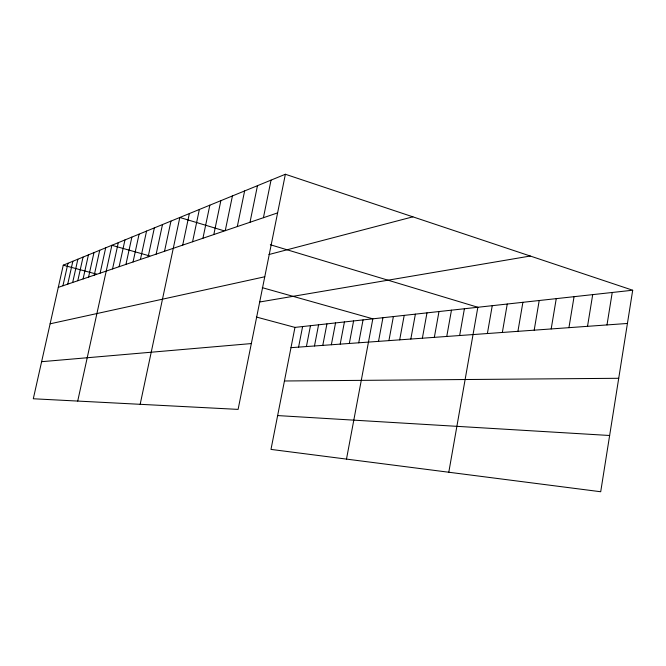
<?xml version="1.0" encoding="UTF-8"?>
<svg xmlns="http://www.w3.org/2000/svg" width="666" height="666" viewBox="0 0 666 666"><rect width="100%" height="100%" fill="white"/><g stroke="black" fill="none" stroke-linecap="round" stroke-linejoin="round"><path stroke-width="1" d="M632.7 290.226L600.707 491.741L270.987 449.408L294.963 327.397L632.7 290.226L285.373 174.259L63.27 265.185L33.3 398.767L238.103 409.39L285.373 174.259M607.001 324.925L612.229 292.482M587.529 326.332L592.698 294.63M568.939 327.664L574.059 296.678M551.182 328.946L556.252 298.643M534.19 330.17L539.21 300.516M517.923 331.335L522.893 302.314M502.339 332.459L507.251 304.037M487.387 333.533L492.249 305.686M448.792 472.236L477.847 307.267L270.321 244.738M459.648 335.531L464.402 308.749M446.753 336.455L451.465 310.173M434.34 337.354L438.994 311.546M410.822 339.044L415.384 314.144M422.369 338.211L426.981 312.87M399.683 339.843L404.195 315.376M378.521 341.367L382.933 317.715M388.919 340.617L393.381 316.566M346.486 459.107L372.835 318.823L262.296 287.679M349.317 343.465L353.596 320.945M358.733 342.79L363.053 319.905M331.352 344.763L335.547 322.927M340.193 344.122L344.43 321.953M322.785 345.379L326.931 323.876M306.41 346.553L310.473 325.691M314.477 345.979L318.581 324.792M298.584 347.119L302.605 326.556M250.008 222.269L257.467 185.681M263.42 217.715L271.037 180.128M237.304 226.582L244.622 190.942M225.258 230.669L232.434 195.929M202.93 238.245L209.848 205.178M213.811 234.557L220.854 200.674M192.574 241.766L199.359 209.474M140.168 404.312L179.82 217.474L223.893 230.752M182.7 245.121L189.36 213.561M156.16 254.129L162.487 224.567M164.527 251.29L170.962 221.095M140.434 259.465L146.562 231.085M148.135 256.851L154.354 227.897M119.122 266.7L124.958 239.935M125.949 264.385L131.876 237.104M133.05 261.971L139.069 234.157M77.714 401.074L111.88 245.288L149.792 255.969M112.546 268.931L118.29 242.657M88.57 277.073L93.981 252.614M94.247 275.15L99.734 250.258M100.125 273.152L105.694 247.819M72.677 282.467L77.864 259.216M77.797 280.736L83.05 257.084M83.092 278.937L88.42 254.887M62.937 285.781L67.982 263.261M67.732 284.149L72.844 261.272M58.3 287.354L277.605 212.895M268.914 254.537L412.878 216.833M50.117 323.809L264.76 276.773M259.582 302.014L530.278 256.027M41.617 361.688L251.332 343.573M290.984 347.669L627.422 323.46M284.432 380.985L618.722 378.288M277.639 415.576L609.64 435.497M63.27 265.185L96.503 274.109M256.343 317.024L294.963 327.397"/></g></svg>
